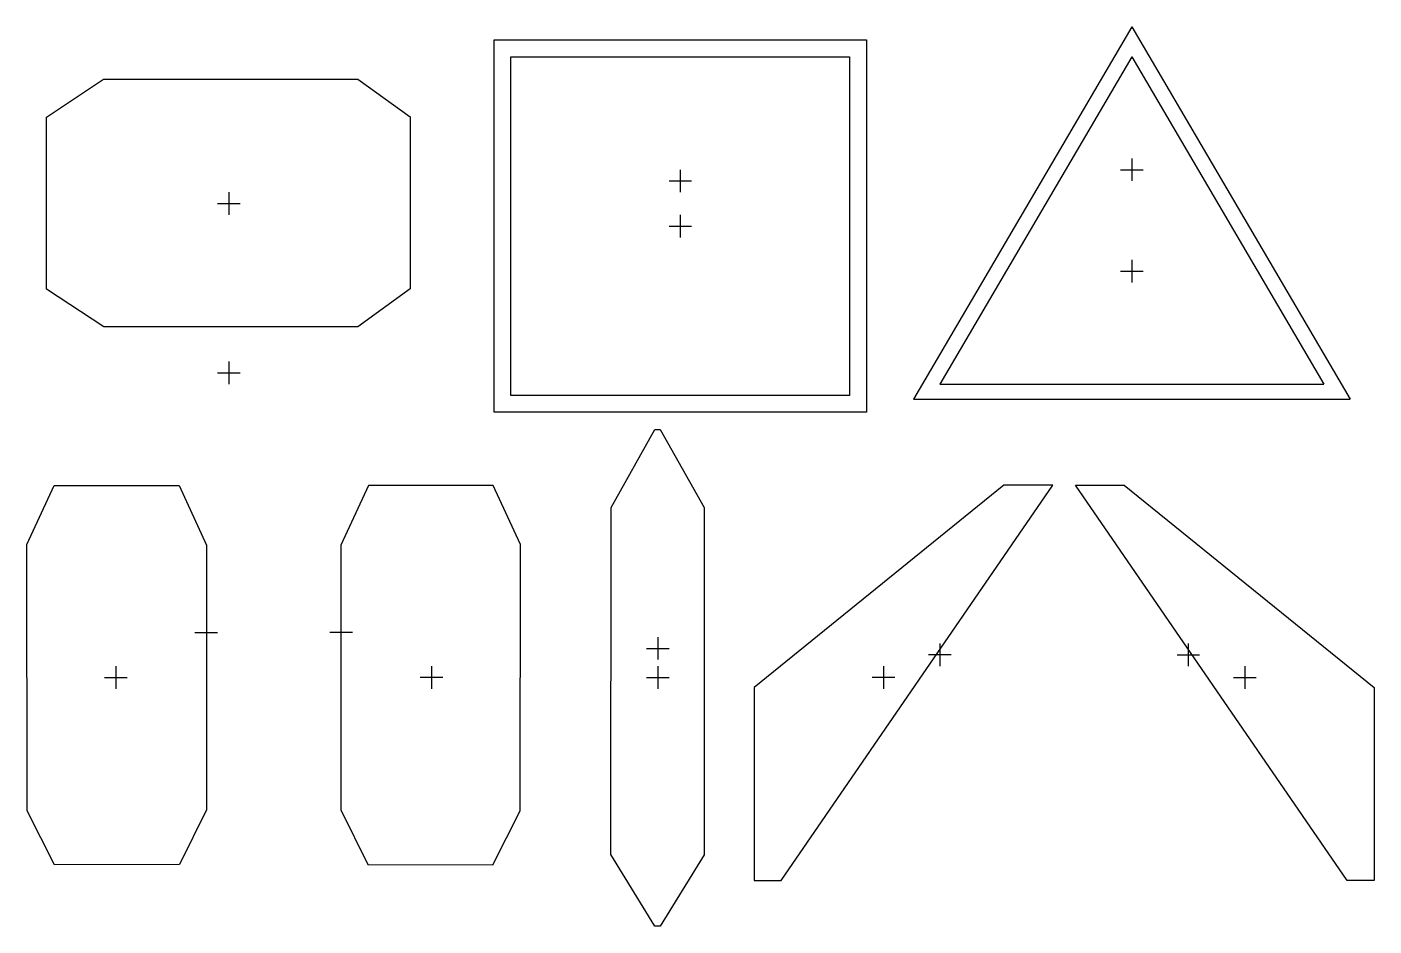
# Model space of a CAD drawing. Extents: x 121.1 to 180.7, y 167 to 206.8.
import ezdxf

# ---------------------------------------------------------------- set-up
doc = ezdxf.new("R2010")
doc.units = 0
doc.layers.get('0').update_dxf_attribs({"linetype": 'CONTINUOUS'})

# ---------------------------------------------------------------- blocks, each defined once
blk = doc.blocks.new('RIGHT')
for p, q in [((-3.519064, 2), (-4.519064, 2)), ((0.480936, 0), (-0.519064, 0)), ((-0.019064, 0.5), (-0.019064, -0.5))]:
    blk.add_line(p, q)
blk.add_lwpolyline([(3.920647, 5.896122), (2.710643, 8.510436), (-2.818278, 8.510436), (-4.037113, 5.869626), (-4.037113, -5.867801), (-2.833489, -8.285354), (2.70312, -8.295004), (3.910343, -5.906564)], close=True)
blk = doc.blocks.new('LEFT')
for p, q in [((3.5, 2), (4.5, 2)), ((-0.5, 0), (0.5, 0)), ((0, 0.5), (0, -0.5))]:
    blk.add_line(p, q)
blk.add_lwpolyline([(-3.939711, 5.896122), (-2.729707, 8.510436), (2.799214, 8.510436), (4.018049, 5.869626), (4.018049, -5.867801), (2.814425, -8.285354), (-2.722184, -8.295004), (-3.929407, -5.906564)], close=True)
blk = doc.blocks.new('CENTER')
for p, q in [((0.007722, 1.79119), (0.007722, 0.79119)), ((-0.492278, 1.29119), (0.507722, 1.29119)), ((-0.5, 0), (0.5, 0)), ((0, 0.5), (0, -0.5))]:
    blk.add_line(p, q)
blk.add_lwpolyline([(0.110801, -11.013377), (-0.124961, -11.013377), (-2.074777, -7.840146), (-2.060971, 7.537314), (-0.128383, 10.992562), (0.109503, 10.988786), (2.05418, 7.538966), (2.051134, -7.850248)], close=True)
blk = doc.blocks.new('ANGLE_RIGHT')
for p, q in [((-2.5, 1.5), (-2.5, 0.5)), ((-3, 1), (-2, 1)), ((-0.5, 0), (0.5, 0)), ((0, 0.5), (0, -0.5))]:
    blk.add_line(p, q)
blk.add_lwpolyline([(5.727812, -9), (4.535269, -9), (-7.5, 8.527243), (-5.334593, 8.527243), (5.727812, -0.448212)], close=True)
blk = doc.blocks.new('ANGLE_LEFT')
for p, q in [((2.5, 1.5), (2.5, 0.5)), ((3, 1), (2, 1)), ((0.5, 0), (-0.5, 0)), ((0, 0.5), (0, -0.5))]:
    blk.add_line(p, q)
blk.add_lwpolyline([(-5.727812, -9), (-4.535269, -9), (7.5, 8.527243), (5.334593, 8.527243), (-5.727812, -0.448212)], close=True)
blk = doc.blocks.new('CROUCH')
for p, q in [((-0.5, 0), (0.5, 0)), ((0, 0.5), (0, -0.5)), ((0, -7), (0, -8)), ((-0.5, -7.5), (0.5, -7.5))]:
    blk.add_line(p, q)
blk.add_lwpolyline([(-5.53352, -5.457217), (-8.068933, -3.79897), (-8.068933, 3.831355), (-5.552699, 5.514398), (5.710982, 5.514398), (8.030203, 3.841945), (8.030203, -3.781729), (5.713306, -5.457023)], close=True)
blk = doc.blocks.new('SQUARE')
for p, q in [((0, 2.5), (0, 1.5)), ((-0.5, 2), (0.5, 2)), ((-0.5, 0), (0.5, 0)), ((0, 0.5), (0, -0.5))]:
    blk.add_line(p, q)
for points in [[(-8.25, 8.25), (8.25, 8.25), (8.25, -8.25), (-8.25, -8.25)], [(-7.5, 7.5), (7.5, 7.5), (7.5, -7.5), (-7.5, -7.5)]]:
    blk.add_lwpolyline(points, close=True)
blk = doc.blocks.new('TRIANGLE')
for p, q in [((0, 10.824845), (-9.669382, -5.669984)), ((0, 10.824845), (9.669382, -5.669984)), ((0, 9.5), (-8.5, -5)), ((0, 9.5), (8.5, -5)), ((0, 5), (0, 4)), ((-0.5, 4.5), (0.5, 4.5)), ((-0.5, 0), (0.5, 0)), ((0, 0.5), (0, -0.5)), ((-8.5, -5), (8.5, -5)), ((-9.669382, -5.669984), (9.669382, -5.669984))]:
    blk.add_line(p, q)

msp = doc.modelspace()

# ---------------------------------------------------------------- block references
for name, p in [('TRIANGLE', (170, 196)), ('SQUARE', (150, 198)), ('CROUCH', (130, 199)), ('CENTER', (149, 178)), ('LEFT', (125, 178)), ('RIGHT', (139, 178)), ('ANGLE_LEFT', (159, 178)), ('ANGLE_RIGHT', (175, 178))]:
    msp.add_blockref(name, p)

doc.saveas('drawing.dxf')
